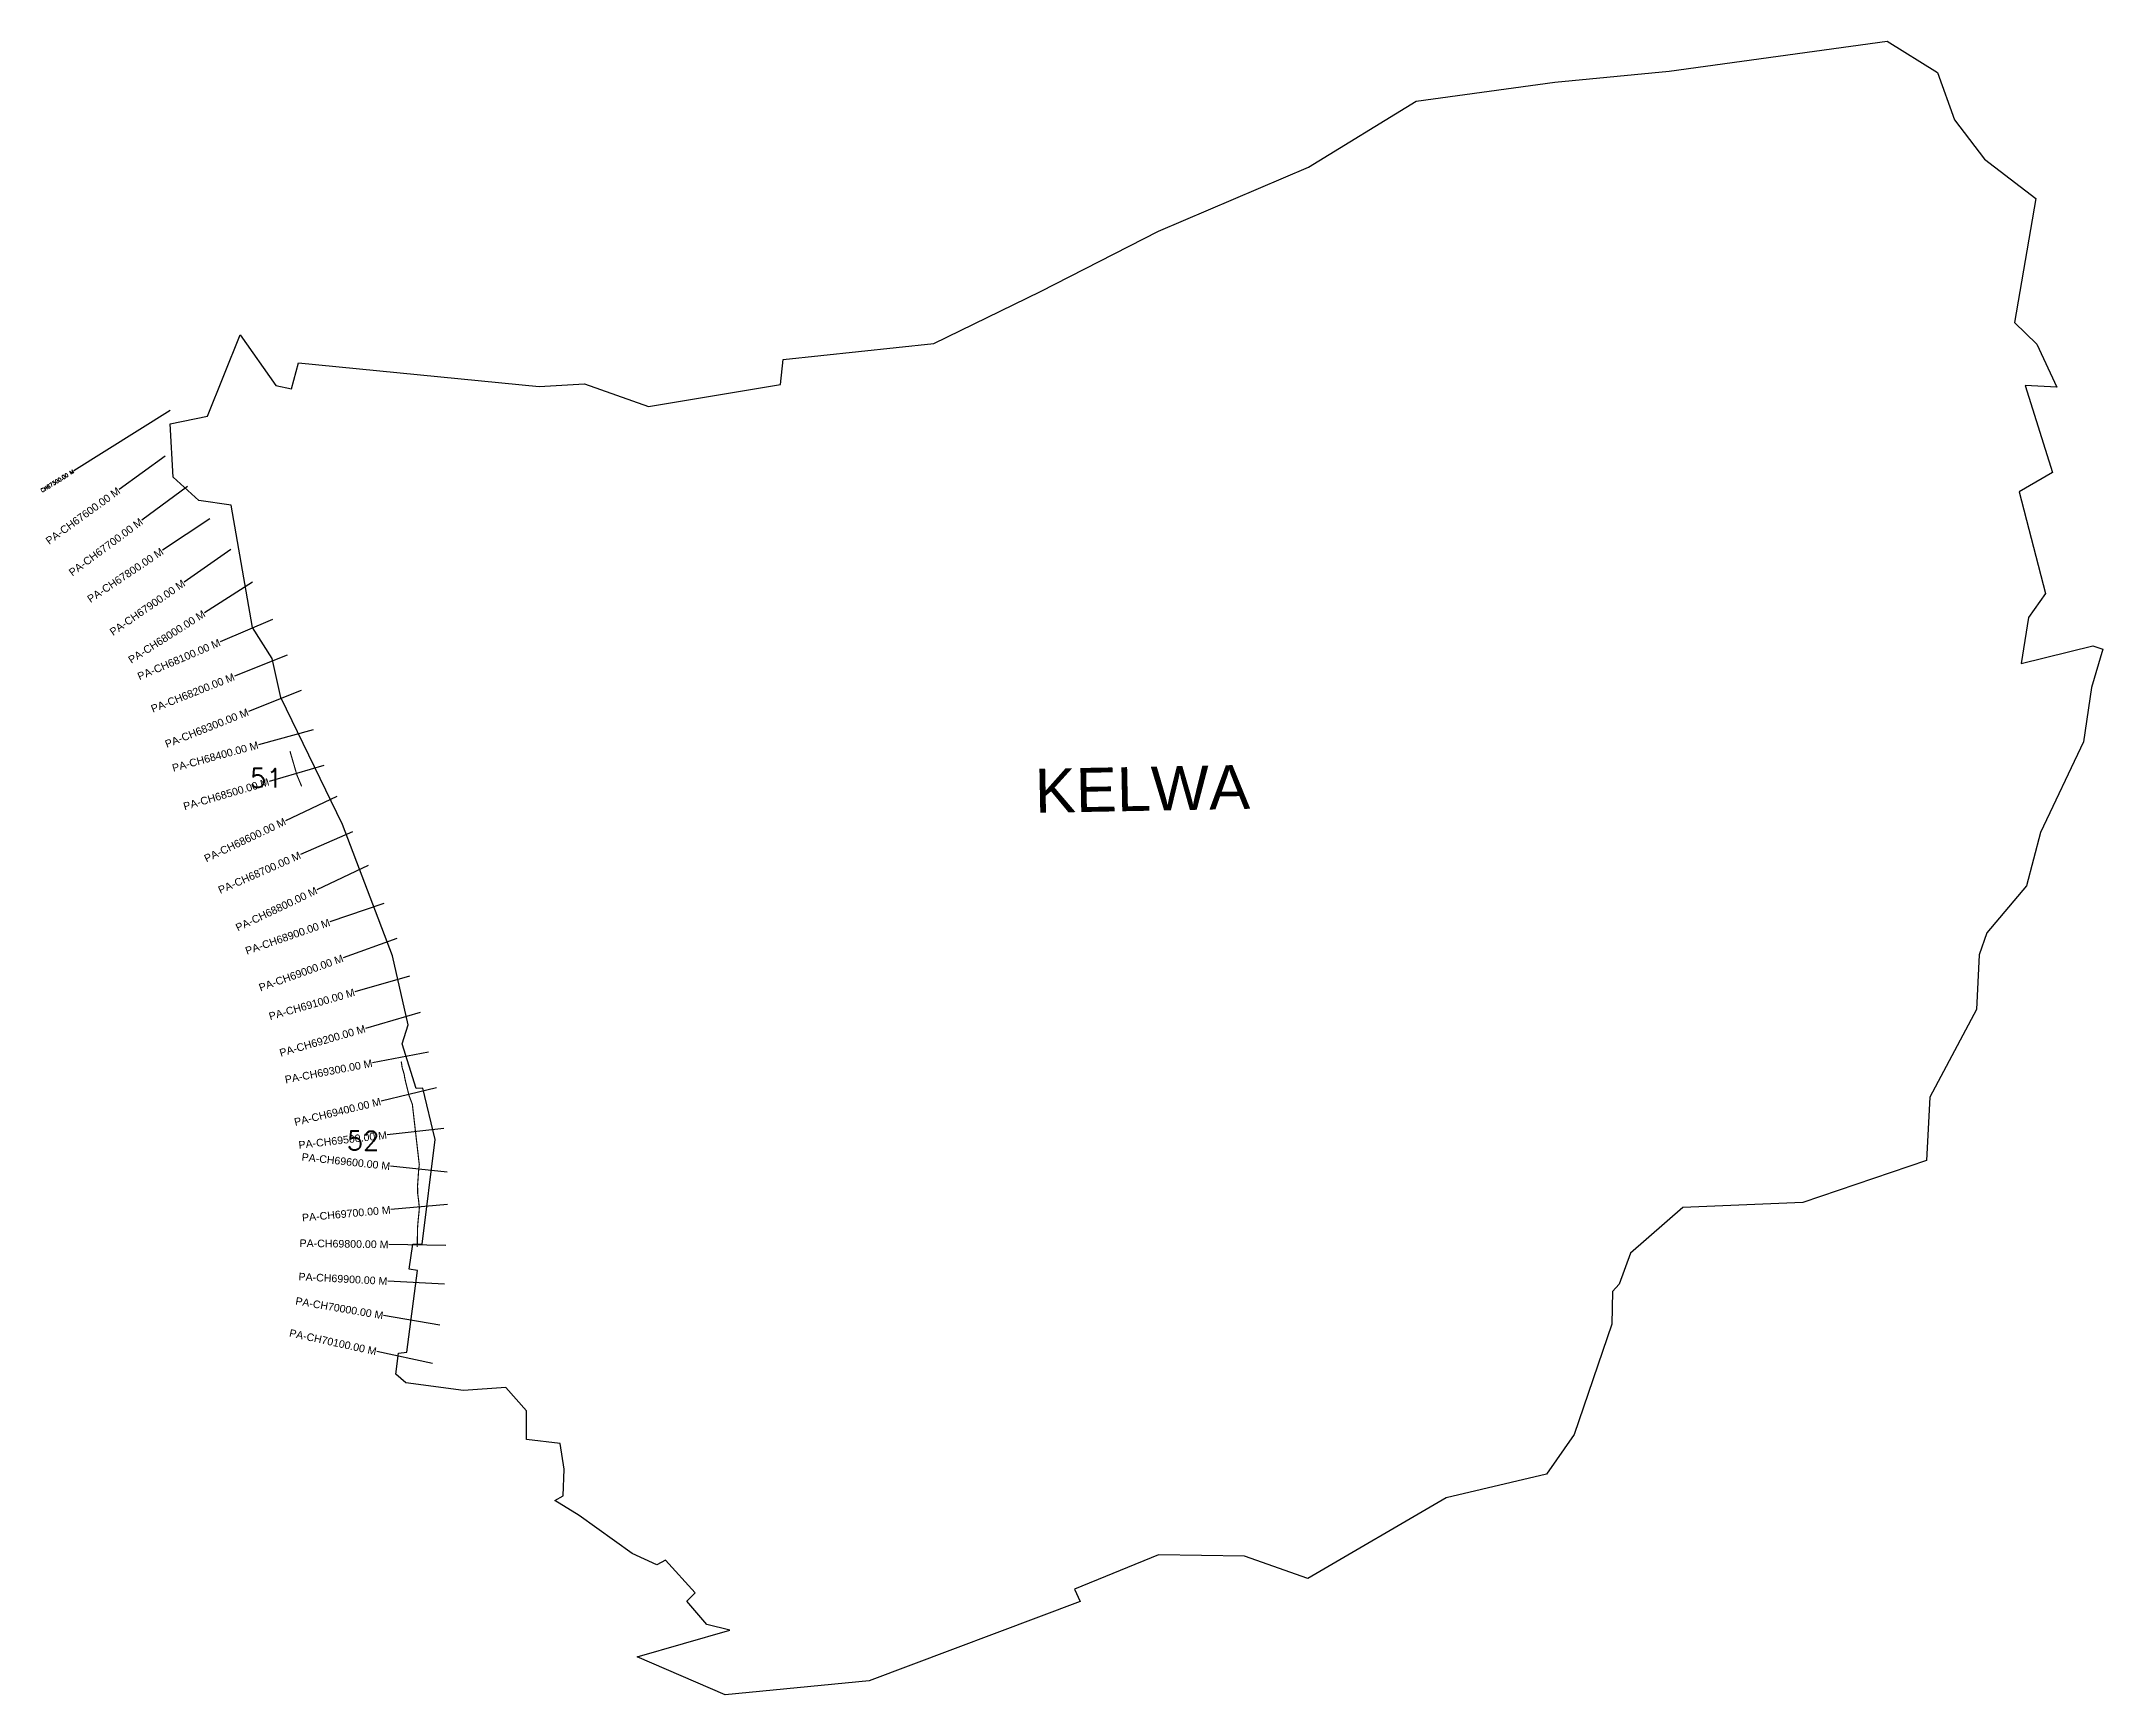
# Model space of a CAD drawing. Header units: metres. Extents: x 261014 to 266452, y 2168453 to 2172813.
import ezdxf
from ezdxf.enums import TextEntityAlignment as Align

# ---------------------------------------------------------------- set-up
doc = ezdxf.new("R2010")
doc.units = ezdxf.units.M
for name, color, linetype in [('ARTIFICIALLY PROTECTED', 4, 'Continuous'), ('CS', 134, 'Continuous'), ('CSMark', 6, 'Continuous'), ('village', 3, 'Continuous'), ('VILLAGE NAME', 250, 'Continuous')]:
    doc.layers.add(name, color=color, linetype=linetype)
doc.styles.add('DynamicDimensions', font='arial.ttf')
doc.styles.get("Standard").update_dxf_attribs({"font": 'simplex.shx'})

msp = doc.modelspace()

# ---------------------------------------------------------------- linework, layer by layer
at = {"color": 6, "flags": 128}
msp.add_lwpolyline([(265882.5, 2172813.4), (266015.5, 2172730.5)], dxfattribs=at)
at = {"layer": 'ARTIFICIALLY PROTECTED', "const_width": 3, "flags": 128}
for points in [[(261670, 2170941.1), (261688.5, 2170877.8), (261700.8, 2170848.5)], [(261963.5, 2170122.8), (261965.9, 2170106.8), (261971.3, 2170089.1), (261972.7, 2170079.3), (261977.5, 2170059.4), (261983.6, 2170034.5), (261992.8, 2170009.8), (262011.1, 2169850.7), (262009.3, 2169834.3), (262008.1, 2169817.4), (262006.6, 2169795.6), (262006.7, 2169776.1), (262009.7, 2169753), (262011.2, 2169736.6), (262010.2, 2169724), (262008.7, 2169709.6), (262007.2, 2169694.1), (262006.3, 2169680.9), (262006.1, 2169660.1), (262005.7, 2169635.2), (262005.8, 2169633.5)]]:
    msp.add_lwpolyline(points, dxfattribs=at)
at = {"layer": 'CS'}
for p, q in [((261354.1, 2171839.4), (261099.6, 2171680.6)), ((261340.9, 2171719.5), (261219.5, 2171631.4)), ((261399.5, 2171639.6), (261279.1, 2171550.1)), ((261458.5, 2171554.3), (261333.9, 2171470.9)), ((261514.2, 2171472.8), (261391, 2171387.2)), ((261571.1, 2171387.1), (261444.7, 2171306.4)), ((261623.8, 2171288.2), (261485.8, 2171229.4)), ((261662.8, 2171194.1), (261523.4, 2171138.8)), ((261699.7, 2171101.2), (261560.3, 2171045.8)), ((261731.6, 2170997.8), (261586.9, 2170958.3)), ((261759.3, 2170903.1), (261615.3, 2170860.9)), ((261793.5, 2170821.9), (261658, 2170757.6)), ((261835.1, 2170728.6), (261697.7, 2170668.3)), ((261876.4, 2170640.1), (261741, 2170575.6)), ((261917.2, 2170539.8), (261775.5, 2170490.8)), ((261951.7, 2170446.9), (261810.5, 2170396.2)), ((261985.5, 2170347.7), (261841.3, 2170306.3)), ((262013.3, 2170251.9), (261869.2, 2170210.2)), ((262035.3, 2170147.4), (261888, 2170119)), ((262056.1, 2170053.4), (261910.4, 2170018)), ((262075.6, 2169946.5), (261926.6, 2169929.4)), ((262084.4, 2169830.6), (261935.2, 2169846.5)), ((262085.7, 2169745.7), (261936.3, 2169732.1)), ((262080.8, 2169638), (261930.8, 2169640.3)), ((262077.5, 2169535.4), (261927.8, 2169543.3)), ((262064.9, 2169427.6), (261917, 2169452.6)), ((262045.5, 2169326), (261898.9, 2169357.8))]:
    msp.add_line(p, q, dxfattribs=at)
at = {"layer": 'village', "color": 6}
for points in [[(266451.5, 2171209.8, 0), (266421.4, 2171109.1, 0), (266400.5, 2170966.2, 0), (266287.3, 2170727, 0), (266250.3, 2170585.7, 0), (266145.5, 2170462.3, 0), (266125.3, 2170403.8, 0), (266118.7, 2170259.8, 0), (265995.3, 2170028.7, 0), (265986.3, 2169862.1, 0), (265660.2, 2169751.4, 0), (265344.2, 2169737.7, 0), (265205.6, 2169617, 0), (265176, 2169535.8, 0), (265158, 2169516.5, 0), (265156.3, 2169430.1, 0), (265057.6, 2169139.6, 0), (264984.7, 2169034.8, 0), (264719.2, 2168972, 0), (264355.2, 2168759.8, 0), (264187.4, 2168818.3, 0), (263960.8, 2168821.7, 0), (263739.2, 2168731.5, 0), (263754.5, 2168699, 0), (263198, 2168490, 0), (262817.5, 2168452.8, 0), (262586, 2168553.1, 0), (262829.9, 2168623.1, 0), (262769.4, 2168638.3, 0), (262716.8, 2168699.6, 0), (262738.8, 2168721.8, 0), (262660.2, 2168807.6, 0), (262637.8, 2168795.7, 0), (262572.4, 2168825.7, 0), (262432.7, 2168925.9, 0), (262368.8, 2168964.8, 0), (262390.9, 2168977.7, 0), (262393.1, 2169047.9, 0), (262382.6, 2169115.3, 0), (262294, 2169126.1, 0), (262294.2, 2169202, 0), (262239.6, 2169263.3, 0), (262127.4, 2169255.4, 0), (261975.5, 2169275.2, 0), (261949.3, 2169298.2, 0), (261956.4, 2169354.1, 0), (261978.4, 2169356.1, 0), (262006.2, 2169571.3, 0), (261984.6, 2169575.2, 0), (261993.7, 2169640.7, 0), (262018.5, 2169641.1, 0), (262052.8, 2169916.8, 0), (262020.8, 2170052.7, 0), (262003, 2170051.7, 0), (261965.9, 2170169.4, 0), (261981.6, 2170219.5, 0), (261940.2, 2170401.8, 0), (261808.2, 2170747.9, 0), (261645.7, 2171082.8, 0), (261622.6, 2171185.9, 0), (261571.5, 2171267.3, 0), (261514.6, 2171589.8, 0), (261429.2, 2171602, 0), (261361.9, 2171663.5, 0), (261353.9, 2171804.3, 0), (261452.2, 2171824.7, 0), (261538.2, 2172038.8, 0), (261632.5, 2171905.5, 0), (261674.2, 2171896.4, 0), (261692.5, 2171965.2, 0), (262327.3, 2171902.8, 0), (262446.7, 2171910.1, 0), (262616.1, 2171849.8, 0), (262964, 2171908.2, 0), (262970.6, 2171974.3, 0), (263367.9, 2172016.2, 0), (263650, 2172153.2, 0), (263961.3, 2172312.5, 0), (264356.3, 2172481.4, 0), (264640.9, 2172655.6, 0), (265006.2, 2172705.1, 0), (265307.4, 2172734.2, 0), (265882.5, 2172813.4, 0)], [(266015.5, 2172730.5, 0), (266060.7, 2172605.7, 0), (266140, 2172502, 0), (266275.4, 2172398.7, 0), (266218.6, 2172071.4, 0), (266277.9, 2172014.7, 0), (266330.8, 2171901.5, 0), (266246.7, 2171905.3, 0), (266318.8, 2171676.1, 0), (266230.6, 2171624.8, 0), (266300.8, 2171357, 0), (266255.7, 2171293.9, 0), (266236.1, 2171172.4, 0), (266425.5, 2171219.4, 0), (266451.5, 2171209.8, 0)]]:
    msp.add_polyline3d(points, dxfattribs=at)

# ---------------------------------------------------------------- texts
at = {"char_height": 50, "attachment_point": 1}
for s, insert in [('51', (261564.4, 2170895.1)), ('52', (261819.8, 2169939.2))]:
    msp.add_mtext_dynamic_manual_height_columns(s, width=84.374, gutter_width=1, heights=[0], dxfattribs=dict(at, insert=insert))
at = {"layer": 'CSMark'}
msp.add_text('CH67500.00 M', height=10, rotation=31.9506, dxfattribs=at).set_placement((261098.7, 2171680.1), align=Align.MIDDLE_RIGHT)
at = {"layer": 'CSMark', "style": 'DynamicDimensions'}
for s, rotation, p in [('PA-CH67600.00 M', 35.9899, (261218.7, 2171630.8)), ('PA-CH67700.00 M', 36.6336, (261278.3, 2171549.5)), ('PA-CH67800.00 M', 33.7976, (261333.1, 2171470.3)), ('PA-CH67900.00 M', 34.7917, (261390.2, 2171386.7)), ('PA-CH68000.00 M', 32.5362, (261443.8, 2171305.9)), ('PA-CH68100.00 M', 23.0666, (261484.9, 2171229)), ('PA-CH68200.00 M', 21.6663, (261522.5, 2171138.4)), ('PA-CH68300.00 M', 21.6663, (261559.4, 2171045.4)), ('PA-CH68300.00 M', 21.6663, (261559.4, 2171045.4)), ('PA-CH68400.00 M', 15.2661, (261586, 2170958)), ('PA-CH68400.00 M', 15.2661, (261586, 2170958)), ('PA-CH68500.00 M', 16.3131, (261614.4, 2170860.7)), ('PA-CH68500.00 M', 16.3131, (261614.4, 2170860.7)), ('PA-CH68600.00 M', 25.3933, (261657.1, 2170757.2)), ('PA-CH68700.00 M', 23.6919, (261696.8, 2170667.9)), ('PA-CH68800.00 M', 25.436, (261740.1, 2170575.2)), ('PA-CH68900.00 M', 19.0897, (261774.6, 2170490.4)), ('PA-CH69000.00 M', 19.7278, (261809.6, 2170395.9)), ('PA-CH69100.00 M', 16.0293, (261840.3, 2170306)), ('PA-CH69200.00 M', 16.118, (261868.2, 2170210)), ('PA-CH69300.00 M', 10.8804, (261887, 2170118.9)), ('PA-CH69400.00 M', 13.6391, (261909.4, 2170017.8)), ('PA-CH69500.00 M', 6.5441, (261925.6, 2169929.2)), ('PA-CH69600.00 M', 353.9154, (261934.2, 2169846.6)), ('PA-CH69700.00 M', 5.1963, (261935.3, 2169732)), ('PA-CH69800.00 M', 359.1219, (261929.8, 2169640.3)), ('PA-CH69900.00 M', 356.9555, (261926.8, 2169543.4)), ('PA-CH70000.00 M', 350.388, (261916, 2169452.8)), ('PA-CH70100.00 M', 347.7766, (261897.9, 2169358))]:
    msp.add_text(s, height=20, rotation=rotation, dxfattribs=at).set_placement(p, align=Align.MIDDLE_RIGHT)
at = {"layer": 'VILLAGE NAME', "insert": (263633.5, 2170894.4), "char_height": 116.06, "attachment_point": 1, "rotation": 1.1028}
msp.add_mtext_dynamic_manual_height_columns('{\\fArial|b0|i0|c0|p34;KELWA}', width=775.802, gutter_width=580.3, heights=[0], dxfattribs=at)

doc.saveas('drawing.dxf')
